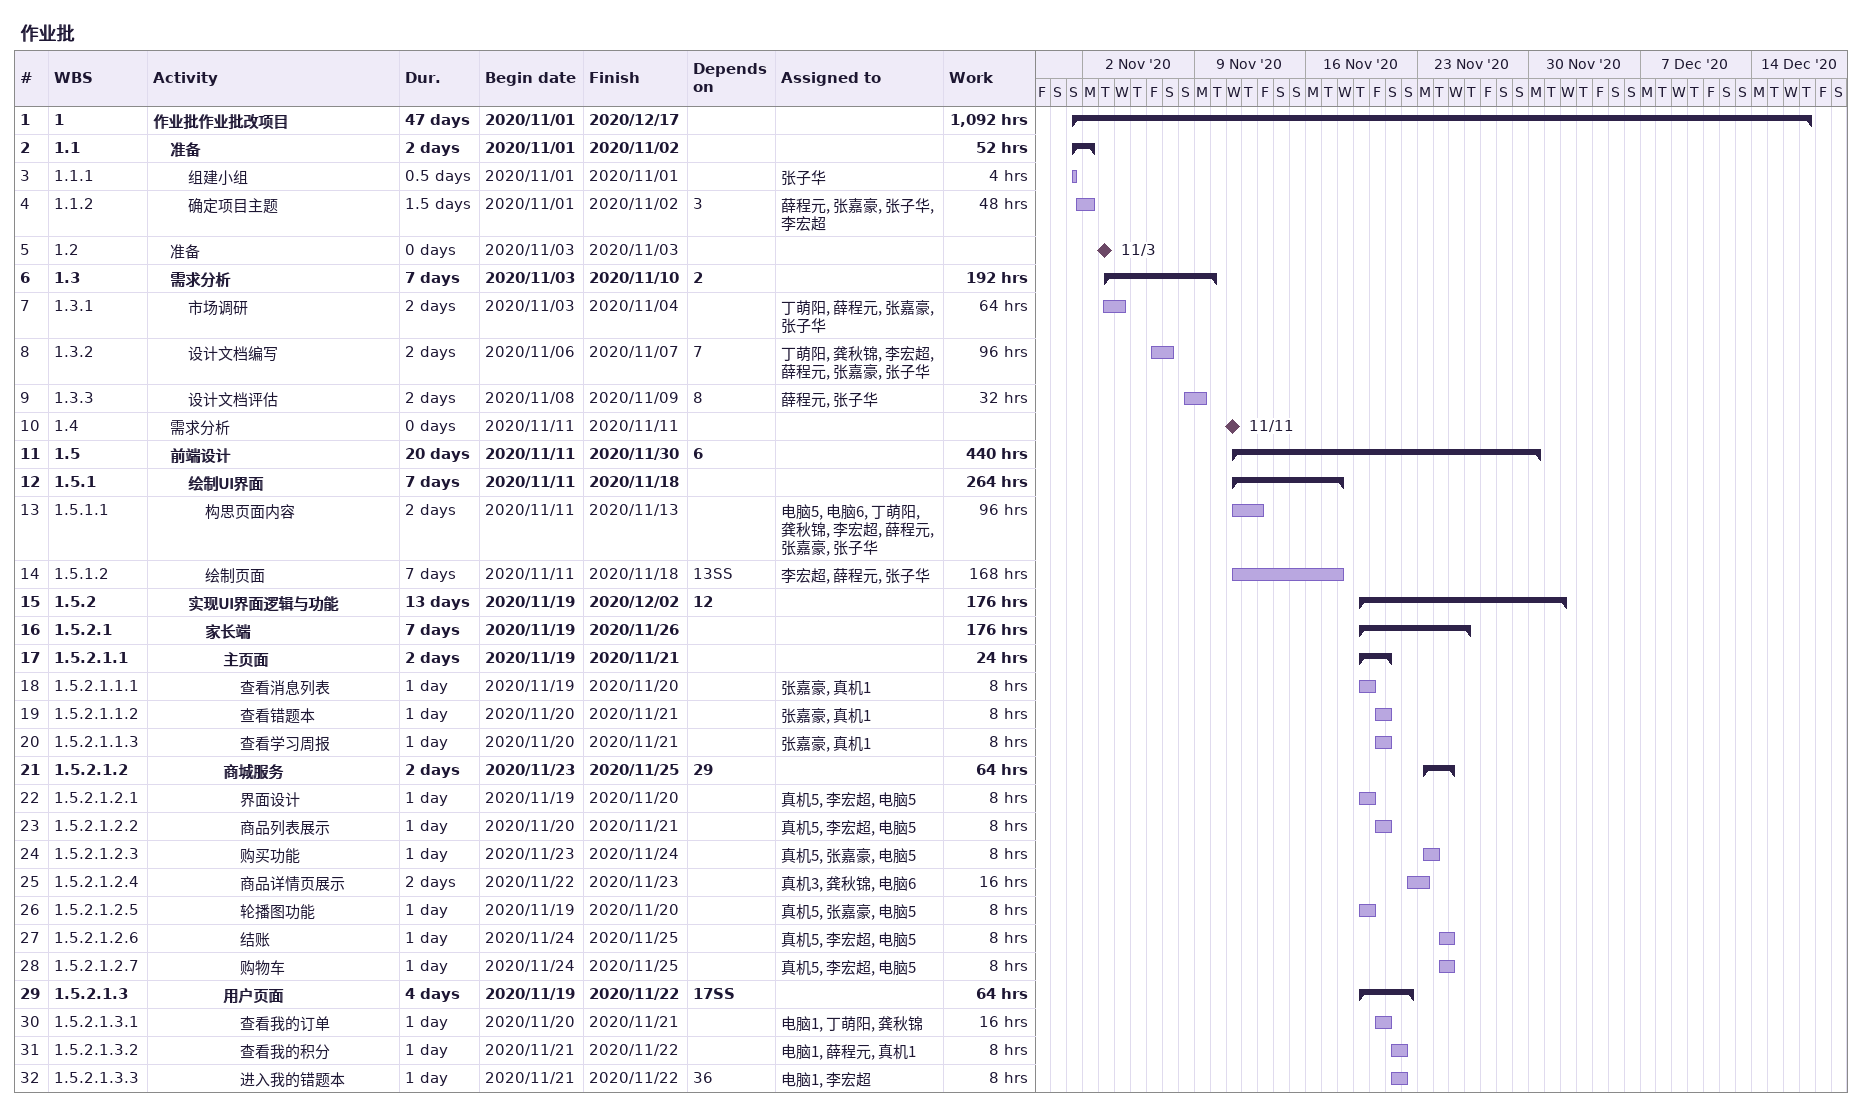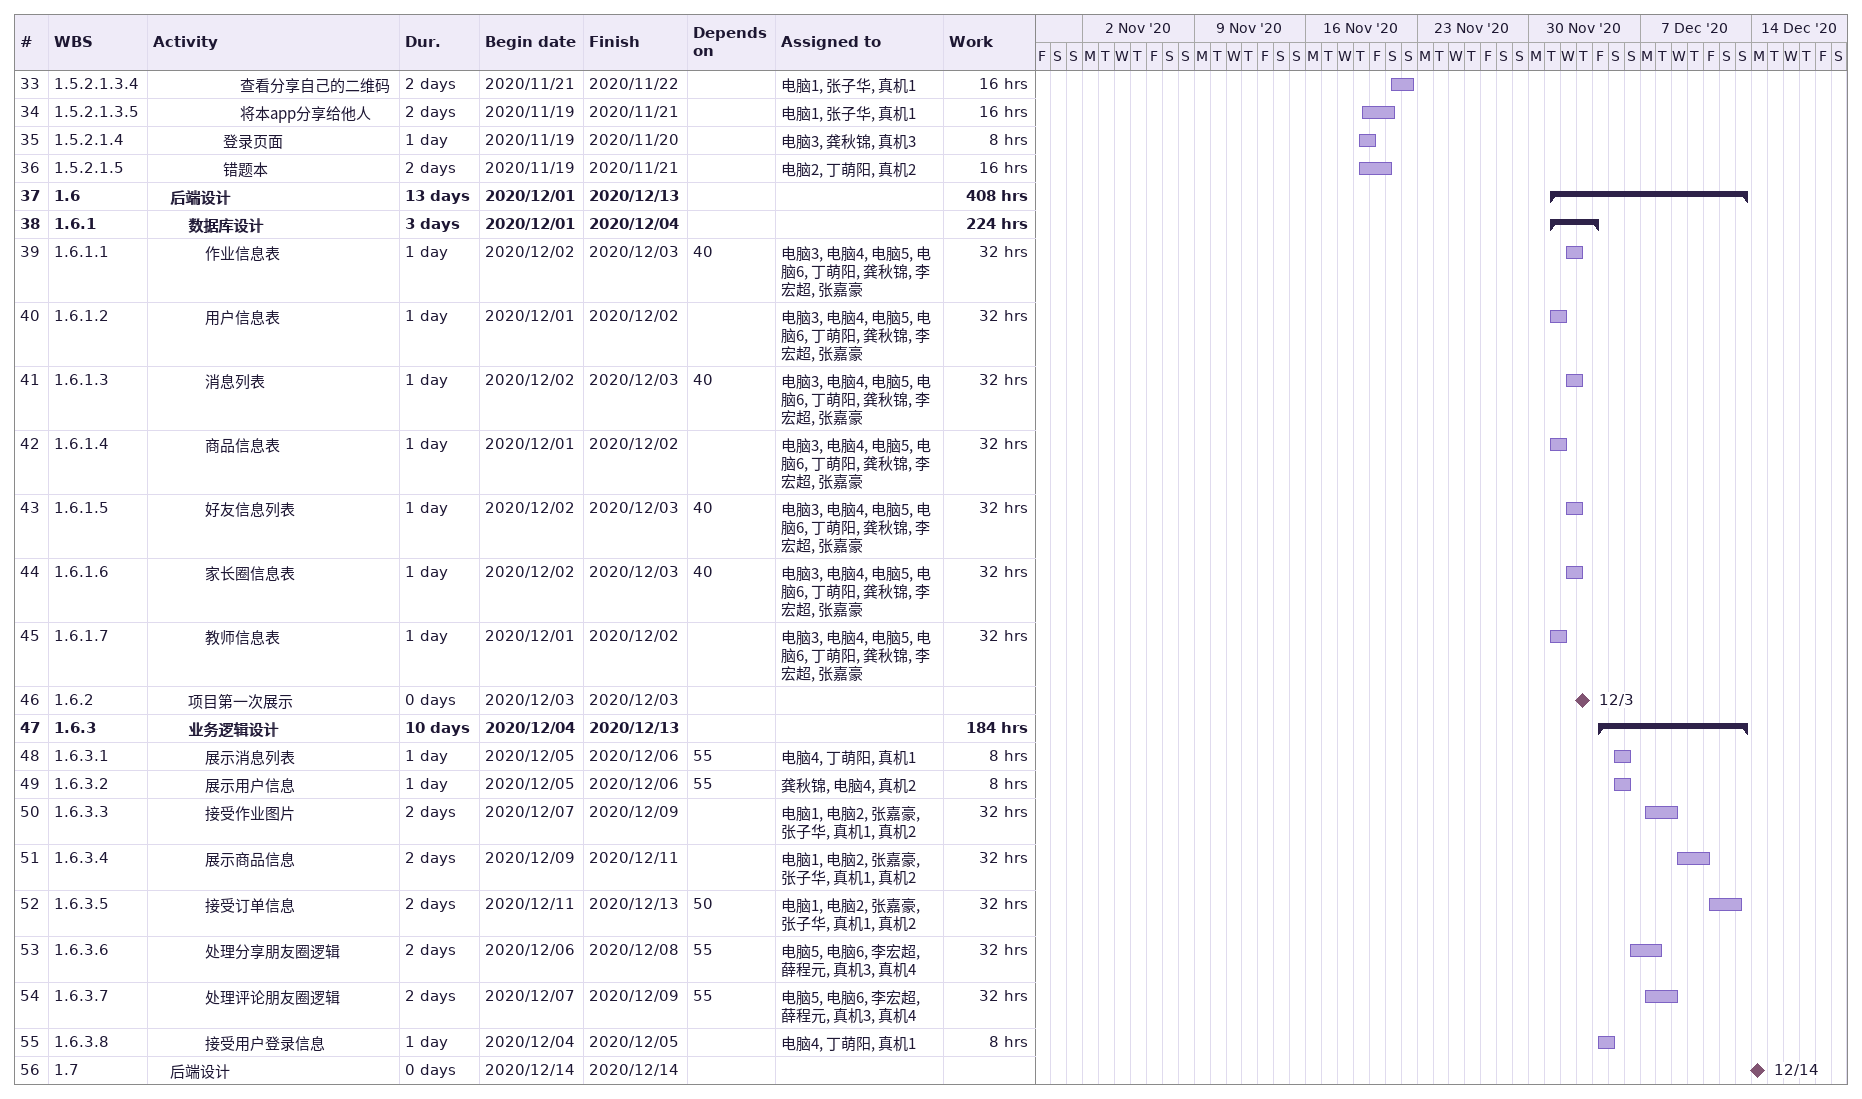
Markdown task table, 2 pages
作业批

| ID | WBS | Task | Duration | Start | Finish | Predecessors | Resources | Work (h) |
|---|---|---|---|---|---|---|---|---|
| 1 | 1 | **作业批作业批改项目** | 47d | 2020-11-01 | 2020-12-17 |  |  | 1092 |
| 2 | 1.1 | **准备** | 2d | 2020-11-01 | 2020-11-02 |  |  | 52 |
| 3 | 1.1.1 | 组建小组 | 0.5d | 2020-11-01 | 2020-11-01 |  | 张子华 | 4 |
| 4 | 1.1.2 | 确定项目主题 | 1.5d | 2020-11-01 | 2020-11-02 | 3 | 薛程元, 张嘉豪, 张子华, 李宏超 | 48 |
| 5 | 1.2 | 准备 | 0d | 2020-11-03 | 2020-11-03 |  |  |  |
| 6 | 1.3 | **需求分析** | 7d | 2020-11-03 | 2020-11-10 | 2 |  | 192 |
| 7 | 1.3.1 | 市场调研 | 2d | 2020-11-03 | 2020-11-04 |  | 丁萌阳, 薛程元, 张嘉豪, 张子华 | 64 |
| 8 | 1.3.2 | 设计文档编写 | 2d | 2020-11-06 | 2020-11-07 | 7 | 丁萌阳, 龚秋锦, 李宏超, 薛程元, 张嘉豪, 张子华 | 96 |
| 9 | 1.3.3 | 设计文档评估 | 2d | 2020-11-08 | 2020-11-09 | 8 | 薛程元, 张子华 | 32 |
| 10 | 1.4 | 需求分析 | 0d | 2020-11-11 | 2020-11-11 |  |  |  |
| 11 | 1.5 | **前端设计** | 20d | 2020-11-11 | 2020-11-30 | 6 |  | 440 |
| 12 | 1.5.1 | **绘制UI界面** | 7d | 2020-11-11 | 2020-11-18 |  |  | 264 |
| 13 | 1.5.1.1 | 构思页面内容 | 2d | 2020-11-11 | 2020-11-13 |  | 电脑5, 电脑6, 丁萌阳, 龚秋锦, 李宏超, 薛程元, 张嘉豪, 张子华 | 96 |
| 14 | 1.5.1.2 | 绘制页面 | 7d | 2020-11-11 | 2020-11-18 | 13SS | 李宏超, 薛程元, 张子华 | 168 |
| 15 | 1.5.2 | **实现UI界面逻辑与功能** | 13d | 2020-11-19 | 2020-12-02 | 12 |  | 176 |
| 16 | 1.5.2.1 | **家长端** | 7d | 2020-11-19 | 2020-11-26 |  |  | 176 |
| 17 | 1.5.2.1.1 | **主页面** | 2d | 2020-11-19 | 2020-11-21 |  |  | 24 |
| 18 | 1.5.2.1.1.1 | 查看消息列表 | 1d | 2020-11-19 | 2020-11-20 |  | 张嘉豪, 真机1 | 8 |
| 19 | 1.5.2.1.1.2 | 查看错题本 | 1d | 2020-11-20 | 2020-11-21 |  | 张嘉豪, 真机1 | 8 |
| 20 | 1.5.2.1.1.3 | 查看学习周报 | 1d | 2020-11-20 | 2020-11-21 |  | 张嘉豪, 真机1 | 8 |
| 21 | 1.5.2.1.2 | **商城服务** | 2d | 2020-11-23 | 2020-11-25 | 29 |  | 64 |
| 22 | 1.5.2.1.2.1 | 界面设计 | 1d | 2020-11-19 | 2020-11-20 |  | 真机5, 李宏超, 电脑5 | 8 |
| 23 | 1.5.2.1.2.2 | 商品列表展示 | 1d | 2020-11-20 | 2020-11-21 |  | 真机5, 李宏超, 电脑5 | 8 |
| 24 | 1.5.2.1.2.3 | 购买功能 | 1d | 2020-11-23 | 2020-11-24 |  | 真机5, 张嘉豪, 电脑5 | 8 |
| 25 | 1.5.2.1.2.4 | 商品详情页展示 | 2d | 2020-11-22 | 2020-11-23 |  | 真机3, 龚秋锦, 电脑6 | 16 |
| 26 | 1.5.2.1.2.5 | 轮播图功能 | 1d | 2020-11-19 | 2020-11-20 |  | 真机5, 张嘉豪, 电脑5 | 8 |
| 27 | 1.5.2.1.2.6 | 结账 | 1d | 2020-11-24 | 2020-11-25 |  | 真机5, 李宏超, 电脑5 | 8 |
| 28 | 1.5.2.1.2.7 | 购物车 | 1d | 2020-11-24 | 2020-11-25 |  | 真机5, 李宏超, 电脑5 | 8 |
| 29 | 1.5.2.1.3 | **用户页面** | 4d | 2020-11-19 | 2020-11-22 | 17SS |  | 64 |
| 30 | 1.5.2.1.3.1 | 查看我的订单 | 1d | 2020-11-20 | 2020-11-21 |  | 电脑1, 丁萌阳, 龚秋锦 | 16 |
| 31 | 1.5.2.1.3.2 | 查看我的积分 | 1d | 2020-11-21 | 2020-11-22 |  | 电脑1, 薛程元, 真机1 | 8 |
| 32 | 1.5.2.1.3.3 | 进入我的错题本 | 1d | 2020-11-21 | 2020-11-22 | 36 | 电脑1, 李宏超 | 8 |
| 33 | 1.5.2.1.3.4 | 查看分享自己的二维码 | 2d | 2020-11-21 | 2020-11-22 |  | 电脑1, 张子华, 真机1 | 16 |
| 34 | 1.5.2.1.3.5 | 将本app分享给他人 | 2d | 2020-11-19 | 2020-11-21 |  | 电脑1, 张子华, 真机1 | 16 |
| 35 | 1.5.2.1.4 | 登录页面 | 1d | 2020-11-19 | 2020-11-20 |  | 电脑3, 龚秋锦, 真机3 | 8 |
| 36 | 1.5.2.1.5 | 错题本 | 2d | 2020-11-19 | 2020-11-21 |  | 电脑2, 丁萌阳, 真机2 | 16 |
| 37 | 1.6 | **后端设计** | 13d | 2020-12-01 | 2020-12-13 |  |  | 408 |
| 38 | 1.6.1 | **数据库设计** | 3d | 2020-12-01 | 2020-12-04 |  |  | 224 |
| 39 | 1.6.1.1 | 作业信息表 | 1d | 2020-12-02 | 2020-12-03 | 40 | 电脑3, 电脑4, 电脑5, 电脑6, 丁萌阳, 龚秋锦, 李宏超, 张嘉豪 | 32 |
| 40 | 1.6.1.2 | 用户信息表 | 1d | 2020-12-01 | 2020-12-02 |  | 电脑3, 电脑4, 电脑5, 电脑6, 丁萌阳, 龚秋锦, 李宏超, 张嘉豪 | 32 |
| 41 | 1.6.1.3 | 消息列表 | 1d | 2020-12-02 | 2020-12-03 | 40 | 电脑3, 电脑4, 电脑5, 电脑6, 丁萌阳, 龚秋锦, 李宏超, 张嘉豪 | 32 |
| 42 | 1.6.1.4 | 商品信息表 | 1d | 2020-12-01 | 2020-12-02 |  | 电脑3, 电脑4, 电脑5, 电脑6, 丁萌阳, 龚秋锦, 李宏超, 张嘉豪 | 32 |
| 43 | 1.6.1.5 | 好友信息列表 | 1d | 2020-12-02 | 2020-12-03 | 40 | 电脑3, 电脑4, 电脑5, 电脑6, 丁萌阳, 龚秋锦, 李宏超, 张嘉豪 | 32 |
| 44 | 1.6.1.6 | 家长圈信息表 | 1d | 2020-12-02 | 2020-12-03 | 40 | 电脑3, 电脑4, 电脑5, 电脑6, 丁萌阳, 龚秋锦, 李宏超, 张嘉豪 | 32 |
| 45 | 1.6.1.7 | 教师信息表 | 1d | 2020-12-01 | 2020-12-02 |  | 电脑3, 电脑4, 电脑5, 电脑6, 丁萌阳, 龚秋锦, 李宏超, 张嘉豪 | 32 |
| 46 | 1.6.2 | 项目第一次展示 | 0d | 2020-12-03 | 2020-12-03 |  |  |  |
| 47 | 1.6.3 | **业务逻辑设计** | 10d | 2020-12-04 | 2020-12-13 |  |  | 184 |
| 48 | 1.6.3.1 | 展示消息列表 | 1d | 2020-12-05 | 2020-12-06 | 55 | 电脑4, 丁萌阳, 真机1 | 8 |
| 49 | 1.6.3.2 | 展示用户信息 | 1d | 2020-12-05 | 2020-12-06 | 55 | 龚秋锦, 电脑4, 真机2 | 8 |
| 50 | 1.6.3.3 | 接受作业图片 | 2d | 2020-12-07 | 2020-12-09 |  | 电脑1, 电脑2, 张嘉豪, 张子华, 真机1, 真机2 | 32 |
| 51 | 1.6.3.4 | 展示商品信息 | 2d | 2020-12-09 | 2020-12-11 |  | 电脑1, 电脑2, 张嘉豪, 张子华, 真机1, 真机2 | 32 |
| 52 | 1.6.3.5 | 接受订单信息 | 2d | 2020-12-11 | 2020-12-13 | 50 | 电脑1, 电脑2, 张嘉豪, 张子华, 真机1, 真机2 | 32 |
| 53 | 1.6.3.6 | 处理分享朋友圈逻辑 | 2d | 2020-12-06 | 2020-12-08 | 55 | 电脑5, 电脑6, 李宏超, 薛程元, 真机3, 真机4 | 32 |
| 54 | 1.6.3.7 | 处理评论朋友圈逻辑 | 2d | 2020-12-07 | 2020-12-09 | 55 | 电脑5, 电脑6, 李宏超, 薛程元, 真机3, 真机4 | 32 |
| 55 | 1.6.3.8 | 接受用户登录信息 | 1d | 2020-12-04 | 2020-12-05 |  | 电脑4, 丁萌阳, 真机1 | 8 |
| 56 | 1.7 | 后端设计 | 0d | 2020-12-14 | 2020-12-14 |  |  |  |
